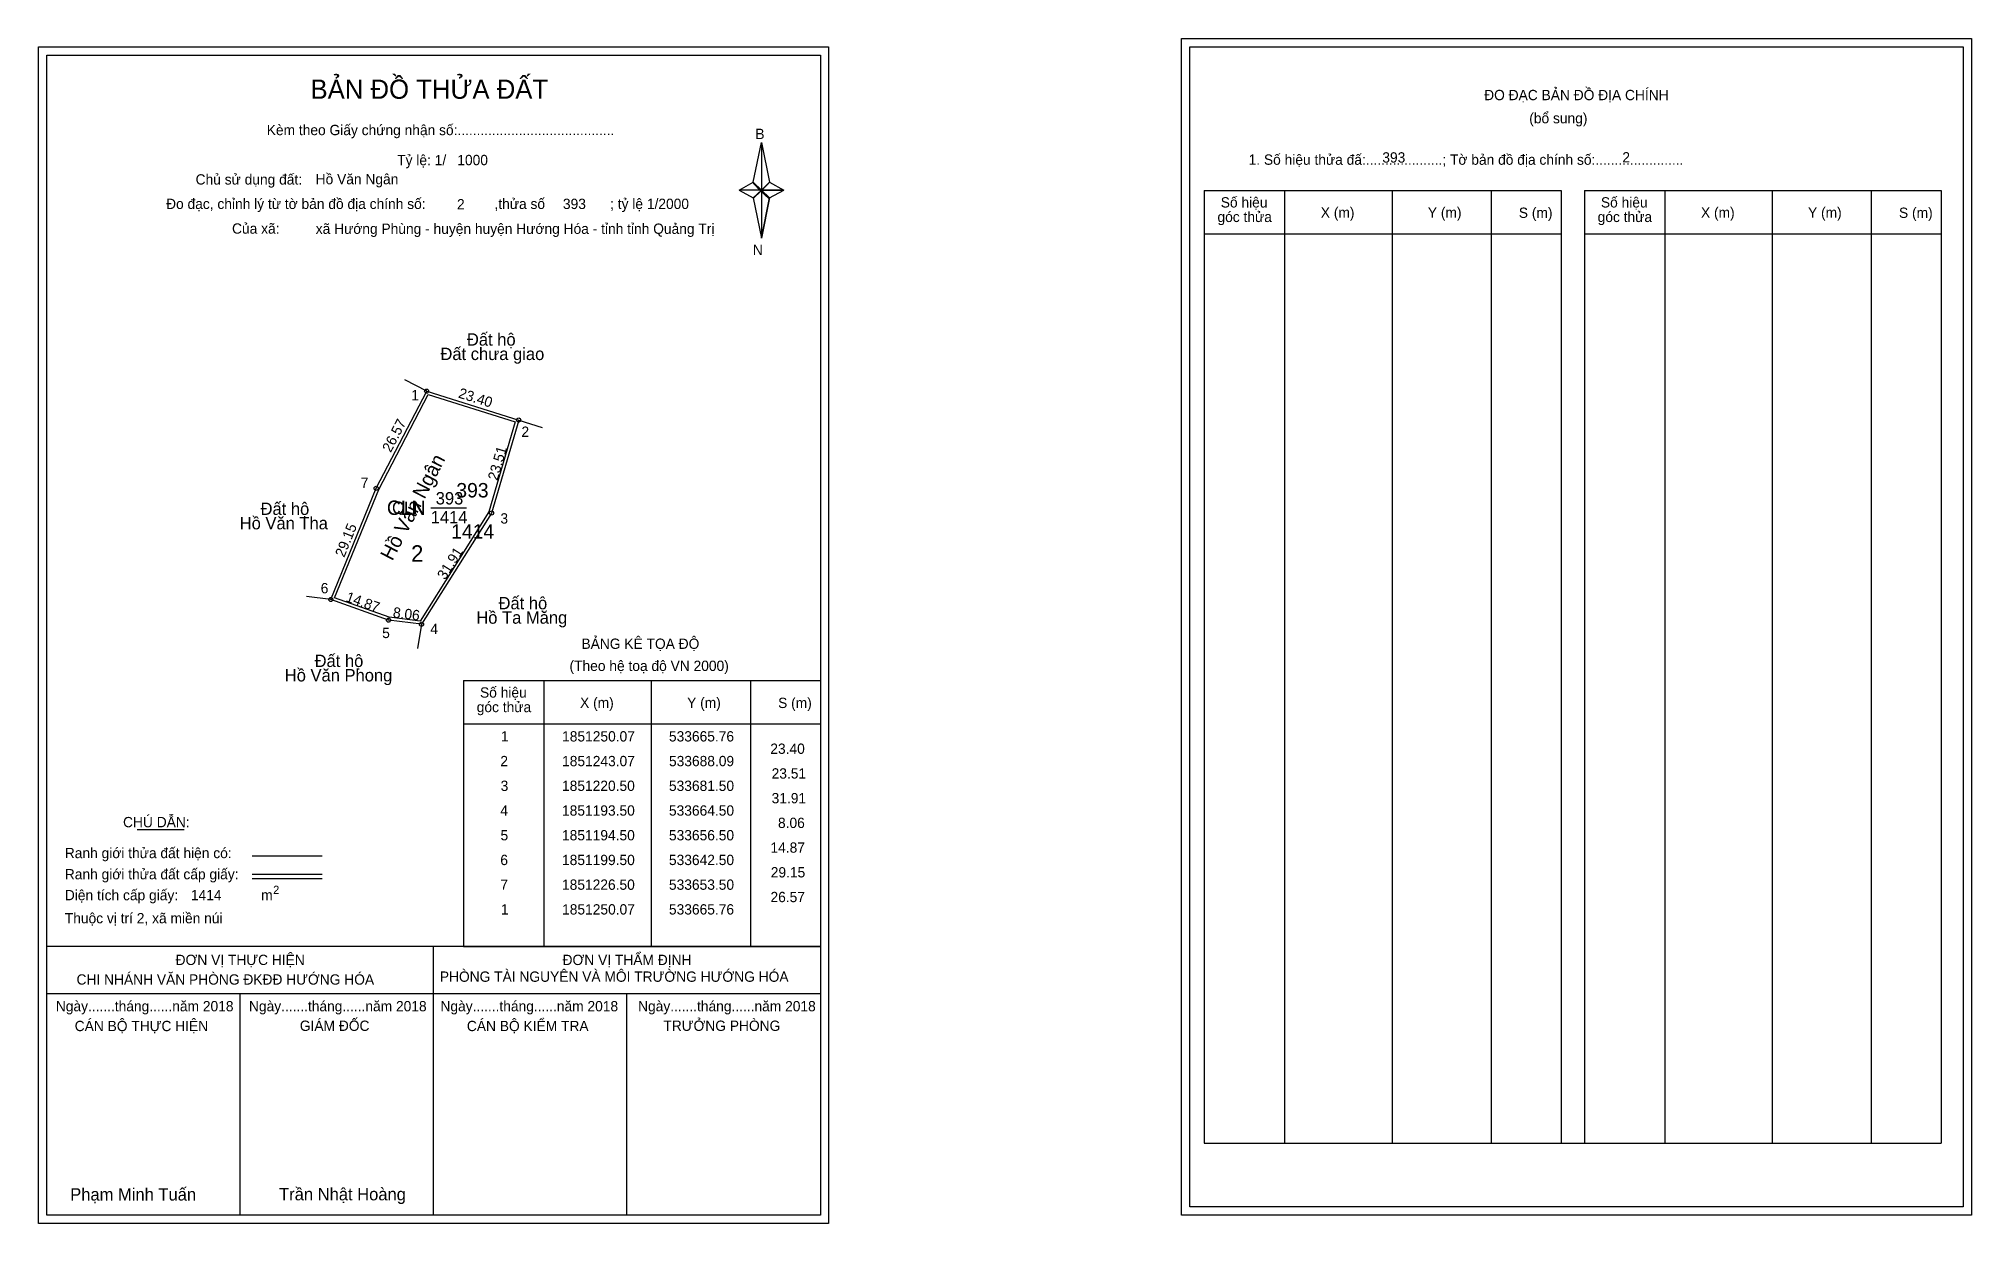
# Model space of a CAD drawing. Extents: x 533572 to 534041, y 1851048 to 1851336.
import ezdxf

# ---------------------------------------------------------------- set-up
doc = ezdxf.new("R2010")
doc.units = 0
for name, color, linetype in [('Level 1', 7, 'Continuous'), ('Level 10', 7, 'Continuous'), ('Level 11', 7, 'Continuous'), ('Level 13', 7, 'Continuous'), ('Level 2', 7, 'Continuous'), ('Level 27', 7, 'Continuous'), ('Level 3', 7, 'Continuous'), ('Level 36', 7, 'Continuous'), ('Level 4', 7, 'Continuous'), ('Level 49', 7, 'Continuous'), ('Level 5', 7, 'Continuous'), ('Level 53', 7, 'Continuous'), ('Level 55', 7, 'Continuous'), ('Level 6', 7, 'Continuous'), ('Level 63', 7, 'Continuous'), ('Level 7', 7, 'Continuous'), ('Level 9', 7, 'Continuous')]:
    doc.layers.add(name, color=color, linetype=linetype)

msp = doc.modelspace()

# ---------------------------------------------------------------- linework, layer by layer
at = {"layer": 'Level 1'}
for p, q in [((533850.91, 1851333.65), (533850.91, 1851333.65)), ((533573.59, 1851331.65), (533573.59, 1851331.65)), ((533745.01, 1851300.77), (533746.98, 1851310.41)), ((533746.98, 1851310.41), (533746.98, 1851298.88)), ((533746.98, 1851310.41), (533748.95, 1851300.77)), ((533741.57, 1851298.88), (533745.01, 1851300.77)), ((533745.01, 1851300.77), (533746.98, 1851298.88)), ((533746.83, 1851298.66), (533745.01, 1851300.55)), ((533748.8, 1851300.55), (533746.83, 1851298.66)), ((533746.83, 1851298.66), (533748.8, 1851300.55)), ((533748.95, 1851300.77), (533746.98, 1851298.88)), ((533746.98, 1851298.88), (533745.01, 1851297.04)), ((533746.83, 1851298.66), (533745.01, 1851296.82)), ((533745.01, 1851296.82), (533746.83, 1851298.66)), ((533745.01, 1851297.04), (533746.98, 1851287.18)), ((533748.8, 1851296.82), (533746.83, 1851298.66)), ((533746.98, 1851298.88), (533746.98, 1851287.18)), ((533746.98, 1851298.88), (533752.39, 1851298.88)), ((533746.98, 1851298.88), (533748.95, 1851297.04)), ((533748.95, 1851297.04), (533746.98, 1851287.18)), ((533748.95, 1851297.04), (533752.39, 1851298.88)), ((533854.45, 1851298.79), (533941.05, 1851298.79)), ((533874.04, 1851067.53), (533874.04, 1851298.79)), ((533900.11, 1851067.53), (533900.11, 1851298.79)), ((533924.08, 1851298.79), (533924.08, 1851067.53)), ((533941.05, 1851298.79), (533941.05, 1851067.53)), ((533946.7, 1851298.79), (534033.31, 1851298.79)), ((533966.29, 1851067.53), (533966.29, 1851298.79)), ((533992.37, 1851067.53), (533992.37, 1851298.79)), ((534016.34, 1851298.79), (534016.34, 1851067.53)), ((534033.31, 1851298.79), (534033.31, 1851067.53)), ((533854.45, 1851288.27), (533941.05, 1851288.27)), ((533946.7, 1851288.27), (534033.31, 1851288.27)), ((533674.69, 1851179.82), (533761.29, 1851179.82)), ((533694.28, 1851115.3), (533694.28, 1851179.82)), ((533720.35, 1851115.3), (533720.35, 1851179.82)), ((533744.32, 1851179.82), (533744.32, 1851115.3)), ((533674.69, 1851169.29), (533761.29, 1851169.29)), ((533595.51, 1851143.71), (533606.91, 1851143.71)), ((533623.37, 1851137.31), (533640.39, 1851137.31)), ((533623.37, 1851132.86), (533640.39, 1851132.86)), ((533623.37, 1851131.77), (533640.39, 1851131.77)), ((533680.42, 1851115.3), (533573.59, 1851115.3)), ((533761.29, 1851115.3), (533656.45, 1851115.3)), ((533667.44, 1851050.07), (533667.44, 1851115.3)), ((533674.69, 1851115.29), (533761.29, 1851115.29)), ((533761.29, 1851103.75), (533573.59, 1851103.75)), ((533620.51, 1851050.07), (533620.51, 1851103.75)), ((533714.36, 1851050.07), (533714.36, 1851103.75)), ((533854.45, 1851067.53), (534033.31, 1851067.53)), ((534038.61, 1851052.07), (534038.61, 1851052.07)), ((533761.29, 1851050.07), (533761.29, 1851050.07))]:
    msp.add_line(p, q, dxfattribs=at)
for points in [[(533745.01, 1851300.77), (533746.98, 1851310.41), (533746.98, 1851298.88)], [(533746.98, 1851298.88), (533748.95, 1851300.77), (533752.39, 1851298.88)], [(533741.57, 1851298.88), (533745.01, 1851297.04), (533746.98, 1851298.88)], [(533746.98, 1851298.88), (533746.98, 1851287.18), (533748.95, 1851297.04)]]:
    msp.add_lwpolyline(points, close=True, dxfattribs=at)
at = {"layer": 'Level 10'}
msp.add_line((533688.09, 1851243.07), (533681.5, 1851220.5), dxfattribs=at)
for points in [[(533665.76, 1851250.07), (533688.09, 1851243.07), (533681.5, 1851220.5), (533664.5, 1851193.5), (533656.5, 1851194.5), (533642.5, 1851199.5), (533653.5, 1851226.5)], [(533666.11, 1851249.23), (533687.23, 1851242.61), (533680.86, 1851220.79), (533664.14, 1851194.25), (533656.66, 1851195.19), (533643.42, 1851199.91), (533654.14, 1851226.21)]]:
    msp.add_lwpolyline(points, close=True, dxfattribs=at)
at = {"layer": 'Level 11'}
for centre in [(533665.76, 1851250.07), (533665.76, 1851250.07), (533688.09, 1851243.07), (533653.5, 1851226.5), (533681.5, 1851220.5), (533642.5, 1851199.5), (533656.5, 1851194.5), (533664.5, 1851193.5)]:
    msp.add_circle(centre, 0.5, dxfattribs=at)
at = {"layer": 'Level 27'}
for p, q in [((533665.76, 1851250.07), (533660.45, 1851252.86)), ((533688.09, 1851243.07), (533693.81, 1851241.24)), ((533642.5, 1851199.5), (533636.55, 1851200.27)), ((533664.5, 1851193.5), (533663.49, 1851187.59))]:
    msp.add_line(p, q, dxfattribs=at)
at = {"layer": 'Level 3'}
for p, q in [((533854.45, 1851298.79), (533854.45, 1851067.53)), ((533946.7, 1851298.79), (533946.7, 1851067.53)), ((533674.69, 1851179.82), (533674.69, 1851115.3))]:
    msp.add_line(p, q, dxfattribs=at)
at = {"layer": 'Level 63'}
for points in [[(533571.59, 1851333.65), (533763.29, 1851333.65), (533763.29, 1851048.07), (533571.59, 1851048.07)], [(533848.92, 1851335.65), (534040.62, 1851335.65), (534040.62, 1851050.07), (533848.92, 1851050.07)], [(533850.92, 1851333.65), (534038.62, 1851333.65), (534038.62, 1851052.07), (533850.92, 1851052.07)], [(533573.59, 1851331.65), (533761.29, 1851331.65), (533761.29, 1851050.07), (533573.59, 1851050.07)]]:
    msp.add_lwpolyline(points, close=True, dxfattribs=at)
at = {"layer": 'Level 9'}
msp.add_line((533666.73, 1851221.78), (533675.45, 1851221.78), dxfattribs=at)

# ---------------------------------------------------------------- texts
at = {"layer": 'Level 1'}
for s, height, p in [('BẢN ĐỒ THỬA ĐẤT', 4.6657, (533637.56, 1851321.05)), ('ĐO ĐẠC BẢN ĐỒ ĐỊA CHÍNH', 2.5, (533922.39, 1851320.71)), ('Kèm theo Giấy chứng nhận số:.........................................', 2.5, (533626.94, 1851312.22)), ('B', 2.5, (533745.52, 1851311.28)), ('(bổ sung)', 2.5, (533933.33, 1851315.09)), ('1. Số hiệu thửa đấ:....................; Tờ bản đồ địa chính số:.......................', 2.5, (533865.22, 1851305.03)), ('Chủ sử dụng đất:', 2.5, (533609.68, 1851300.23)), ('Đo đạc, chỉnh lý từ tờ bản đồ địa chính số:                  ,thửa số                 ; tỷ lệ 1/2000', 2.5, (533602.52, 1851294.3)), ('Số hiệu', 2.5, (533858.46, 1851294.66)), ('X (m)', 2.5, (533882.74, 1851292.19)), ('Y (m)', 2.5, (533908.72, 1851292.19)), ('S (m)', 2.5, (533930.8, 1851292.14)), ('Số hiệu', 2.5, (533950.72, 1851294.66)), ('X (m)', 2.5, (533975, 1851292.19)), ('Y (m)', 2.5, (534000.98, 1851292.19)), ('S (m)', 2.5, (534023.06, 1851292.14)), ('Của xã:', 2.5, (533618.52, 1851288.3)), ('góc thửa', 2.5, (533857.67, 1851291.13)), ('góc thửa', 2.5, (533949.93, 1851291.13)), ('N', 2.5, (533744.92, 1851283.11)), ('BẢNG KÊ TỌA ĐỘ', 2.5, (533703.32, 1851187.52)), ('(Theo hệ toạ độ VN 2000)', 2.5, (533700.42, 1851182.16)), ('Số hiệu', 2.5, (533678.7, 1851175.69)), ('góc thửa', 2.5, (533677.91, 1851172.16)), ('X (m)', 2.5, (533702.98, 1851173.21)), ('Y (m)', 2.5, (533728.96, 1851173.21)), ('S (m)', 2.5, (533751.04, 1851173.16)), ('CHÚ DẪN:', 2.5, (533592.07, 1851144.22)), ('Ranh giới thửa đất hiện có:', 2.5, (533577.94, 1851136.72)), ('Ranh giới thửa đất cấp giấy:', 2.5, (533577.94, 1851131.58)), ('Diện tích cấp giấy:', 2.5, (533577.94, 1851126.5)), ('m', 2.5, (533625.59, 1851126.52)), ('2', 2, (533628.49, 1851128.03)), ('Thuộc vị trí 2, xã miền núi', 2.5, (533577.94, 1851120.9)), ('ĐƠN VỊ THỰC HIỆN', 2.5, (533604.82, 1851110.78)), ('ĐƠN VỊ THẨM ĐỊNH', 2.5, (533698.73, 1851110.78)), ('CHI NHÁNH VĂN PHÒNG ĐKĐĐ HƯỚNG HÓA', 2.5, (533580.78, 1851106.02)), ('PHÒNG TÀI NGUYÊN VÀ MÔI TRƯỜNG HƯỚNG HÓA', 2.5, (533668.95, 1851106.71)), ('Ngày.......tháng......năm 2018', 2.5, (533575.76, 1851099.54)), ('CÁN BỘ THỰC HIỆN', 2.5, (533580.34, 1851094.73)), ('Ngày.......tháng......năm 2018', 2.5, (533622.63, 1851099.54)), ('GIÁM ĐỐC', 2.5, (533634.97, 1851094.79)), ('Ngày.......tháng......năm 2018', 2.5, (533669.1, 1851099.54)), ('CÁN BỘ KIỂM TRA', 2.5, (533675.51, 1851094.73)), ('Ngày.......tháng......năm 2018', 2.5, (533717.06, 1851099.54)), ('TRƯỞNG PHÒNG', 2.5, (533723.2, 1851094.79)), ('Phạm Minh Tuấn', 3, (533579.25, 1851053.61)), ('Trần Nhật Hoàng', 3, (533629.94, 1851053.66))]:
    msp.add_text(s, height=height, dxfattribs=at).set_placement(p)
at = {"layer": 'Level 11'}
msp.add_text('Tỷ lệ: 1/', height=2.5, dxfattribs=at).set_placement((533658.6, 1851304.91))
at = {"layer": 'Level 13'}
for s, p in [('393', (533667.95, 1851222.58)), ('CLN', (533657.34, 1851220.28)), ('1414', (533666.73, 1851217.98))]:
    msp.add_text(s, height=3, dxfattribs=at).set_placement(p)
at = {"layer": 'Level 2'}
msp.add_text('Hồ Văn Ngân', height=3.5, rotation=62.5256, dxfattribs=at).set_placement((533657.42, 1851208.69))
at = {"layer": 'Level 3'}
msp.add_text('CLN', height=3.5, dxfattribs=at).set_placement((533656.1, 1851220.03))
at = {"layer": 'Level 36'}
for s, p in [('Đất hộ', (533675.52, 1851261.13)), ('Đất chưa giao', (533669.09, 1851257.63)), ('Hồ Văn Tha', (533620.38, 1851216.54)), ('Đất hộ', (533625.44, 1851220.04)), ('Hồ Ta Măng', (533677.8, 1851193.63)), ('Đất hộ', (533683.19, 1851197.13)), ('Hồ Văn Phong', (533631.32, 1851179.62)), ('Đất hộ', (533638.56, 1851183.12))]:
    msp.add_text(s, height=3, dxfattribs=at).set_placement(p)
at = {"layer": 'Level 4'}
msp.add_text('393', height=3.5, dxfattribs=at).set_placement((533672.96, 1851224.28))
at = {"layer": 'Level 49'}
for s, rotation, p in [('23.40', 342.5949, (533673.26, 1851248.56)), ('26.57', 62.5187, (533657.04, 1851235.04)), ('23.51', 73.7232, (533682.93, 1851228.24)), ('29.15', 67.8337, (533645.74, 1851209.57)), ('31.91', 57.8043, (533670.23, 1851204.1)), ('14.87', 340.3462, (533645.93, 1851199.12)), ('8.06', 352.875, (533657.46, 1851195.19))]:
    msp.add_text(s, height=2.5, rotation=rotation, dxfattribs=at).set_placement(p)
at = {"layer": 'Level 5'}
msp.add_text('1414', height=3.5, dxfattribs=at).set_placement((533671.72, 1851214.28))
at = {"layer": 'Level 53'}
for s, p in [('1', (533683.78, 1851165.04)), ('1851250.07', (533698.62, 1851165.04)), ('533665.76', (533724.55, 1851165.04)), ('23.40', (533749.15, 1851162.04)), ('2', (533683.63, 1851159.04)), ('1851243.07', (533698.62, 1851159.04)), ('533688.09', (533724.56, 1851159.04)), ('3', (533683.71, 1851153.04)), ('1851220.50', (533698.6, 1851153.04)), ('533681.50', (533724.55, 1851153.04)), ('23.51', (533749.47, 1851156.04)), ('4', (533683.62, 1851147.04)), ('1851193.50', (533698.6, 1851147.04)), ('533664.50', (533724.55, 1851147.04)), ('31.91', (533749.47, 1851150.04)), ('8.06', (533751.01, 1851144.04)), ('5', (533683.68, 1851141.04)), ('1851194.50', (533698.6, 1851141.04)), ('533656.50', (533724.55, 1851141.04)), ('14.87', (533749.19, 1851138.04)), ('6', (533683.63, 1851135.04)), ('1851199.50', (533698.6, 1851135.04)), ('533642.50', (533724.55, 1851135.04)), ('7', (533683.64, 1851129.04)), ('1851226.50', (533698.6, 1851129.04)), ('533653.50', (533724.55, 1851129.04)), ('29.15', (533749.26, 1851132.04)), ('26.57', (533749.19, 1851126.04)), ('1', (533683.78, 1851123.04)), ('1851250.07', (533698.62, 1851123.04)), ('533665.76', (533724.55, 1851123.04))]:
    msp.add_text(s, height=2.5, dxfattribs=at).set_placement(p)
at = {"layer": 'Level 55'}
for s, height, p in [('389', 0.11, (533665.64, 1851249.96)), ('1', 0.4, (533665.65, 1851250.07)), ('0', 0.11, (533665.72, 1851249.96)), ('0', 0.11, (533665.72, 1851249.96)), ('2', 0.4, (533687.95, 1851243.07)), ('404', 0.11, (533687.97, 1851242.96)), ('404', 0.11, (533687.97, 1851242.96)), ('0', 0.11, (533688.05, 1851242.96)), ('0', 0.11, (533688.05, 1851242.96)), ('7', 0.4, (533653.37, 1851226.5)), ('389', 0.11, (533653.38, 1851226.39)), ('404', 0.11, (533681.38, 1851220.39)), ('404', 0.11, (533681.38, 1851220.39)), ('3', 0.4, (533681.38, 1851220.5)), ('6', 0.4, (533642.36, 1851199.5)), ('399', 0.11, (533642.38, 1851199.39)), ('389', 0.11, (533642.38, 1851199.39)), ('5', 0.4, (533656.37, 1851194.5)), ('399', 0.11, (533656.38, 1851194.39)), ('4', 0.4, (533664.36, 1851193.5)), ('404', 0.11, (533664.38, 1851193.39)), ('404', 0.11, (533664.38, 1851193.39)), ('399', 0.11, (533664.38, 1851193.39))]:
    msp.add_text(s, height=height, dxfattribs=at).set_placement(p)
at = {"layer": 'Level 6'}
for s, p in [('1000', (533673.19, 1851304.93)), ('393', (533897.67, 1851305.57)), ('2', (533955.92, 1851305.59)), ('Hồ Văn Ngân', (533638.81, 1851300.3)), ('2', (533673.11, 1851294.21)), ('393', (533698.82, 1851294.29)), ('xã Hướng Phùng - huyện huyện Hướng Hóa - tỉnh tỉnh Quảng Trị', (533638.83, 1851288.26)), ('1414', (533608.53, 1851126.5))]:
    msp.add_text(s, height=2.5, dxfattribs=at).set_placement(p)
at = {"layer": 'Level 7'}
msp.add_text('2', height=4, dxfattribs=at).set_placement((533661.97, 1851208.68))
at = {"layer": 'Level 9'}
for s, p in [('1', (533662.01, 1851247.86)), ('2', (533688.75, 1851238.99)), ('7', (533649.76, 1851226.59)), ('3', (533683.65, 1851217.94)), ('6', (533640.04, 1851201.01)), ('5', (533654.96, 1851190.14)), ('4', (533666.63, 1851191.11))]:
    msp.add_text(s, height=2.5, dxfattribs=at).set_placement(p)

doc.saveas('drawing.dxf')
